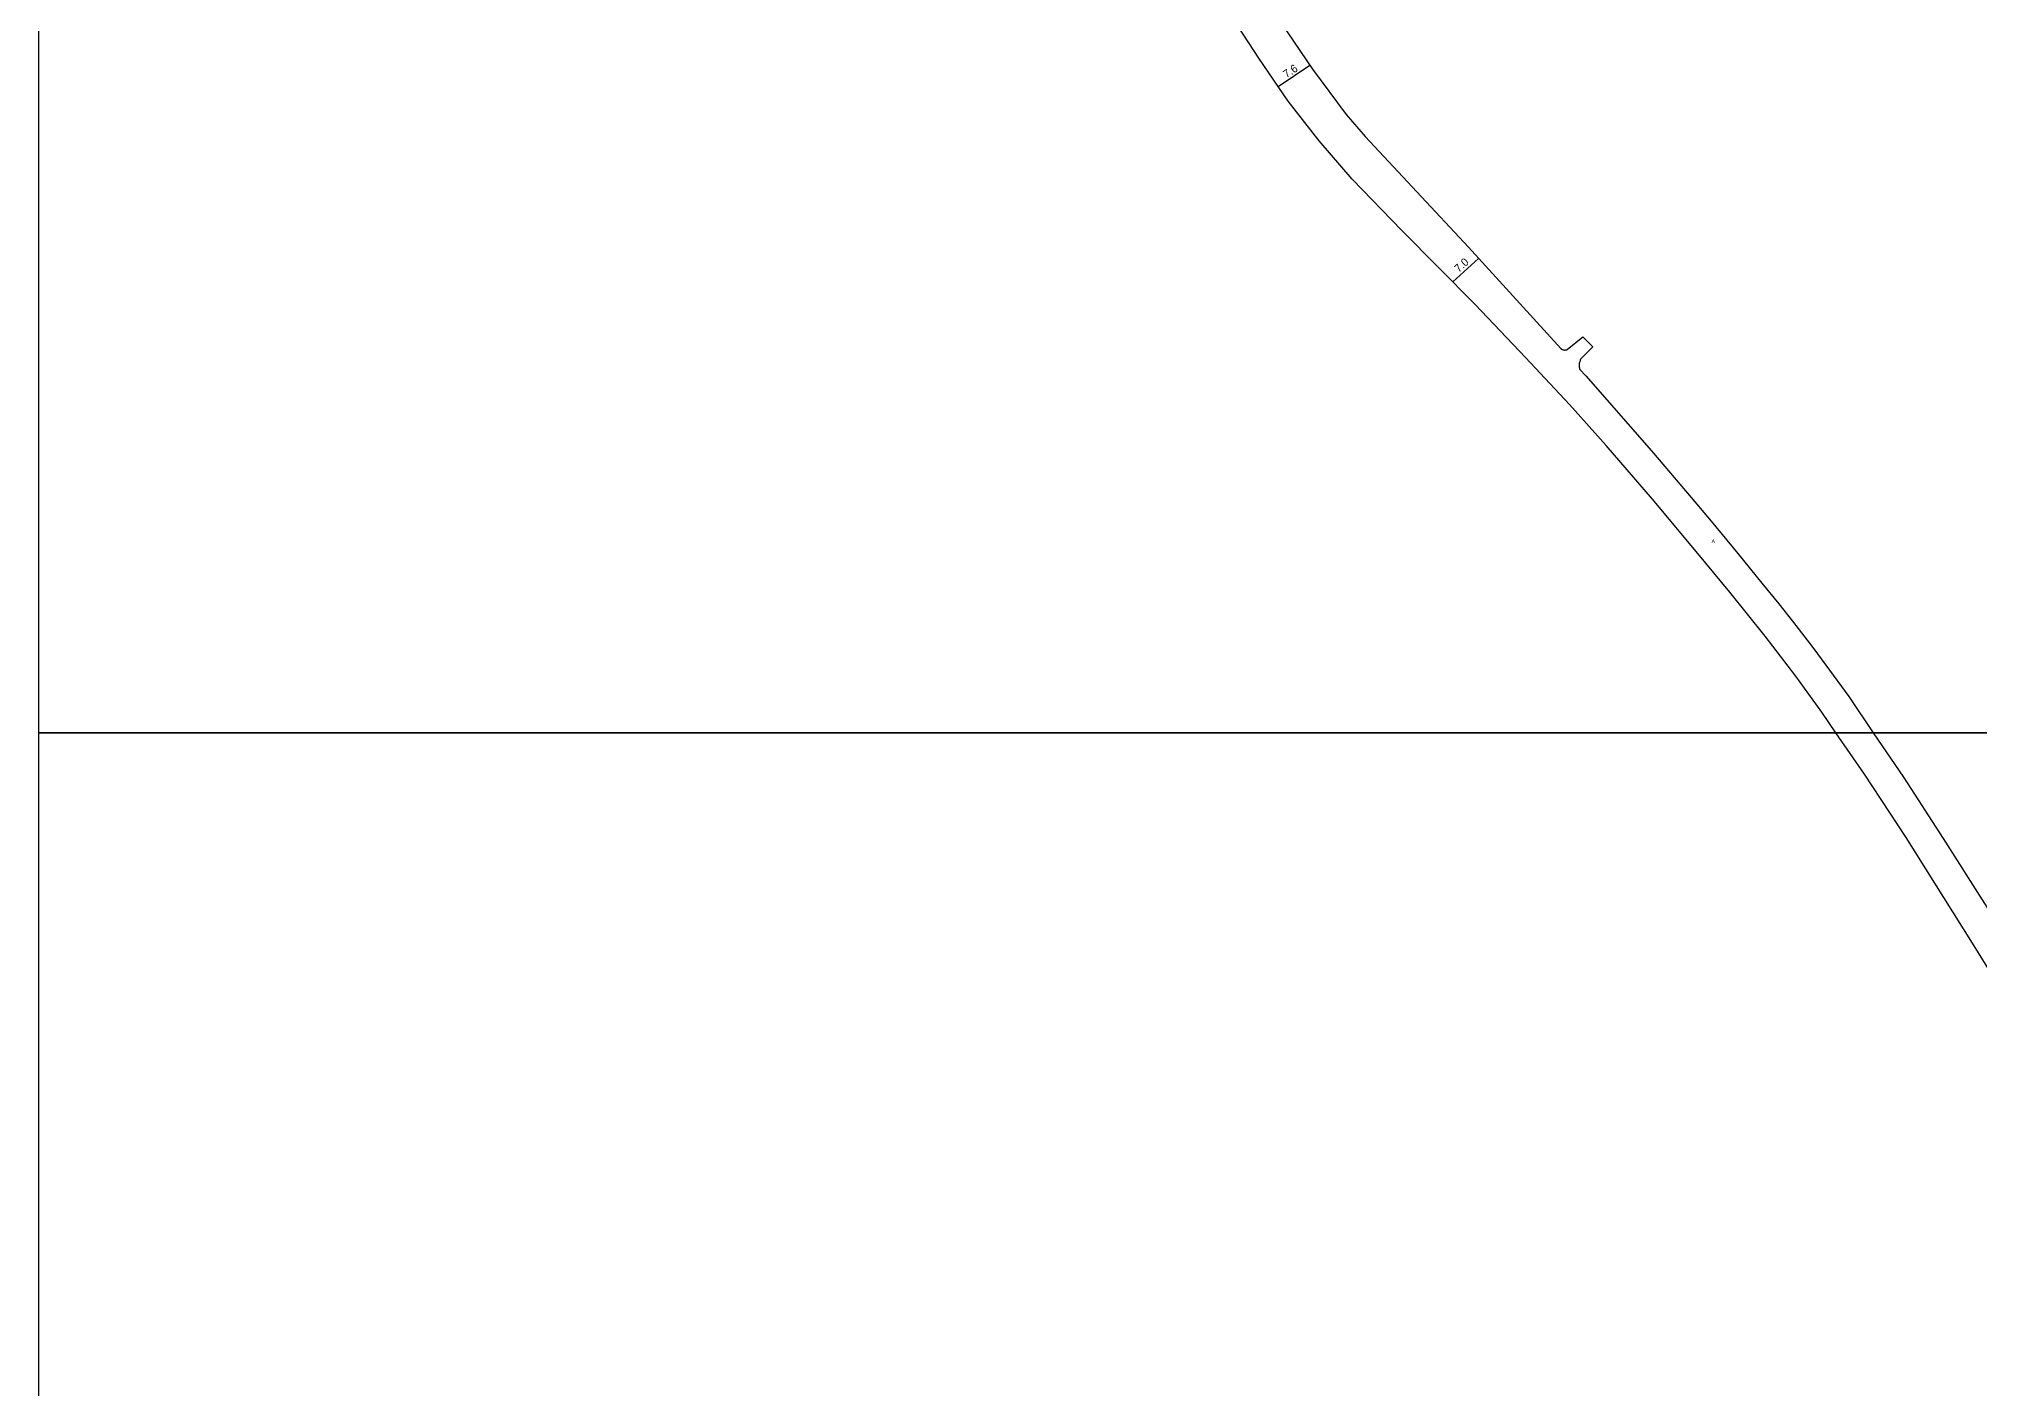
# Model space of a CAD drawing. Header units: metres. Extents: x -12000 to -11200, y -102000 to -99000.
# Drawn here: x -12000 to -11612, y -100331.1 to -100061.2 of the extents above; entities that cross this region are included whole.
import ezdxf

# ---------------------------------------------------------------- set-up
doc = ezdxf.new("R2010")
doc.units = ezdxf.units.M
doc.header["$LTSCALE"] = 2.5
for name, color, linetype in [('図郭', 7, 'Continuous'), ('幅員', 7, 'Continuous'), ('舗装', 7, 'Continuous'), ('道路', 7, 'Continuous')]:
    doc.layers.add(name, color=color, linetype=linetype)
doc.styles.get("Standard").update_dxf_attribs({"font": ''})
doc.styles.add('YOKO_DECO', font='')
doc.styles.get('Standard').set_extended_font_data('@MS PGothic')
doc.styles.get('YOKO_DECO').set_extended_font_data('MS PGothic')

msp = doc.modelspace()

# ---------------------------------------------------------------- linework, layer by layer
at = {"layer": '図郭'}
for points in [[(-12000, -99600), (-11200, -99600), (-11200, -100200), (-12000, -100200)], [(-12000, -100200), (-11200, -100200), (-11200, -100800), (-12000, -100800)]]:
    msp.add_lwpolyline(points, close=True, dxfattribs=at)
at = {"layer": '幅員'}
for points in [[(-11752.17, -100070.78), (-11745.86, -100066.49)], [(-11717.24, -100109.87), (-11712.09, -100105.17)]]:
    msp.add_lwpolyline(points, dxfattribs=at)
at = {"layer": '道路'}
for points in [[(-11852.43, -99916.39), (-11844.06, -99927.76), (-11813.84, -99969.56), (-11779.32, -100017.99), (-11752.79, -100056.29), (-11745.31, -100067.3), (-11738.59, -100076.35), (-11734.8, -100080.78), (-11714.14, -100102.92), (-11695.69, -100123.15), (-11695.32, -100123.37), (-11695.2, -100123.42), (-11695.08, -100123.45), (-11694.94, -100123.48), (-11694.82, -100123.48), (-11694.69, -100123.47), (-11694.59, -100123.45), (-11694.49, -100123.42), (-11694.38, -100123.37), (-11691.26, -100120.85)], [(-11640.65, -100200), (-11643.49, -100195.88), (-11648.68, -100188.7), (-11654.81, -100180.71), (-11661.87, -100171.89), (-11668.25, -100164.17), (-11677.32, -100153.29), (-11686.62, -100142.55), (-11693.94, -100134.4), (-11702.74, -100124.94), (-11712.76, -100114.37), (-11727.47, -100099.61), (-11737.36, -100089.33), (-11744, -100081.62), (-11750.17, -100073.7), (-11756.07, -100065.09), (-11765.33, -100050.86)], [(-11691.26, -100120.85), (-11689.27, -100122.84)], [(-11689.27, -100122.84), (-11691.72, -100125.32), (-11691.8, -100125.53), (-11691.89, -100125.81), (-11691.93, -100125.98), (-11691.96, -100126.2), (-11691.98, -100126.43), (-11691.98, -100126.61), (-11691.97, -100126.81), (-11691.94, -100127.01), (-11691.91, -100127.18), (-11691.87, -100127.35), (-11690.68, -100128.65), (-11677.54, -100143.65), (-11670.31, -100152.08), (-11665.62, -100157.69), (-11660.26, -100164.18), (-11655.5, -100170.09), (-11652.05, -100174.23), (-11649.34, -100177.67), (-11645.28, -100182.99), (-11642.65, -100186.5), (-11638.09, -100192.79), (-11633.2, -100200)], [(-11558.22, -100327.7), (-11559.72, -100325.64), (-11568.13, -100313.53), (-11577.86, -100298.57), (-11583.12, -100290.28), (-11591.16, -100277.47), (-11603.85, -100257.33), (-11613.31, -100242.12), (-11626.62, -100220.95), (-11634.95, -100208.28), (-11640.65, -100200)], [(-11633.2, -100200), (-11627.16, -100208.91), (-11619.22, -100221.17), (-11610.5, -100234.86), (-11603.88, -100245.49)]]:
    msp.add_lwpolyline(points, dxfattribs=at)

# ---------------------------------------------------------------- texts
at = {"layer": '幅員'}
for s, rotation, p in [('7.6', 34, (-11750.51, -100069.18)), ('7.0', 42, (-11716.07, -100108.06))]:
    msp.add_text(s, height=1.6, rotation=rotation, dxfattribs=at).set_placement(p)
at = {"layer": '舗装', "style": 'YOKO_DECO'}
msp.add_text('A', height=0.75, dxfattribs=at).set_placement((-11665.52, -100162.1, 126.04))

doc.saveas('drawing.dxf')
